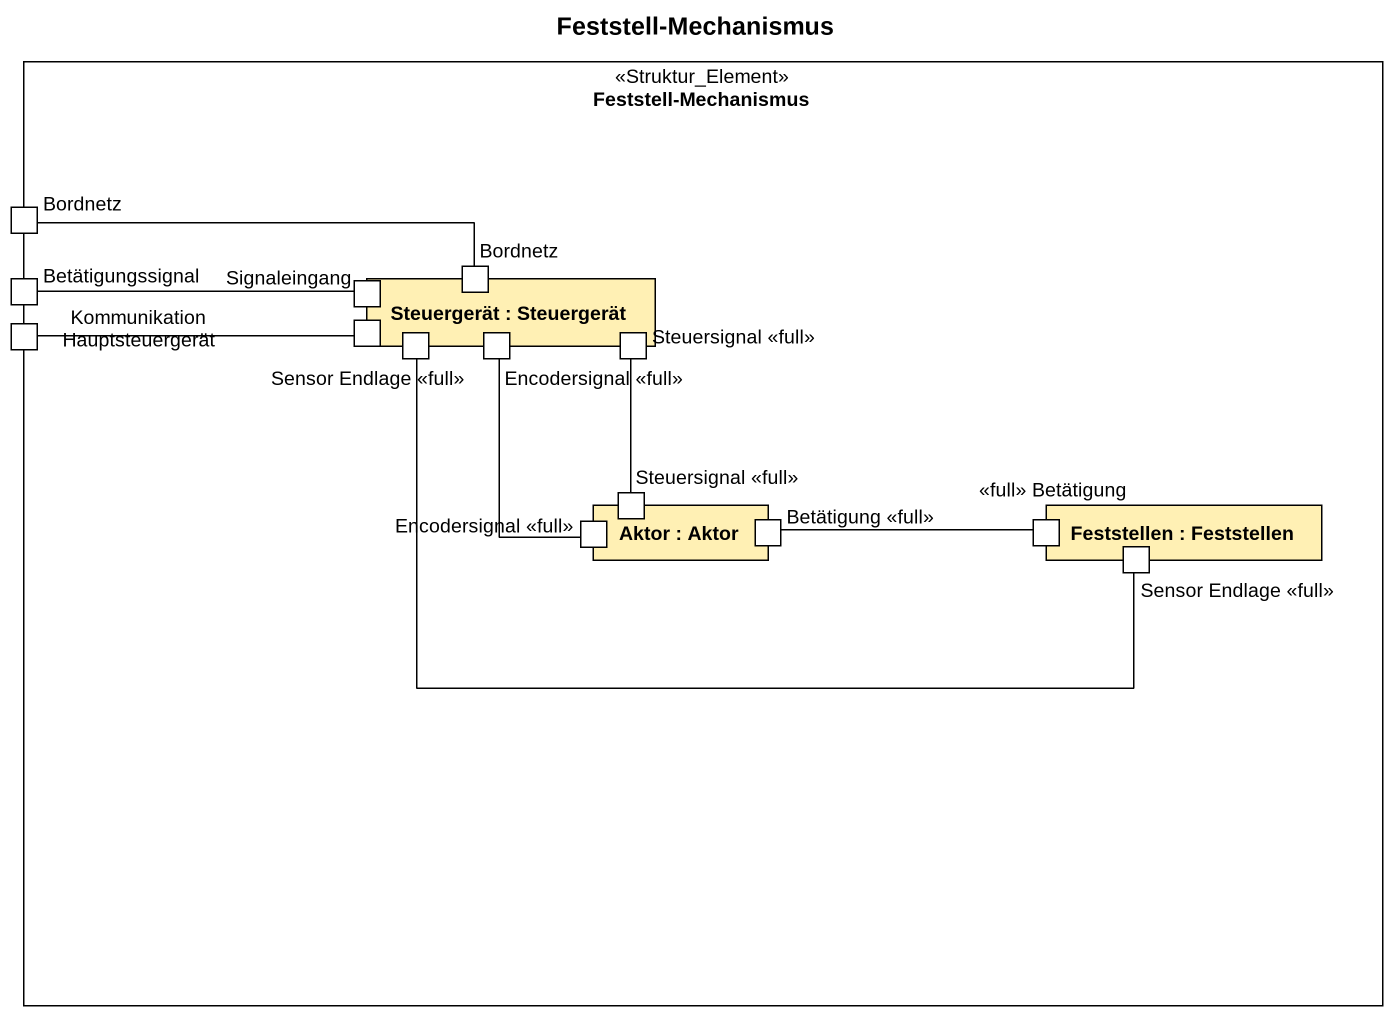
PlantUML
@startuml
title Feststell-Mechanismus
rectangle "Feststell-Mechanismus" as Feststell_Mechanismus <<Struktur_Element>> {
  port Bordnetz
  port Betätigungssignal
  port " " as port1
  rectangle "Steuergerät : Steuergerät" as Steuergerät #FFF0B4 {
    port Signaleingang
    port "Kommunikation Hauptsteuergerät" as Kommunikation
    port "Sensor Endlage <<full>>" as Sensor_Endlage_full
    port "Bordnetz" as Bordnetz_2
    port "Encodersignal <<full>>" as Encodersignal_full
    port "Steuersignal <<full>>" as Steuersignal_full
  }
  rectangle "Aktor : Aktor" as Aktor #FFF0B4 {
    port "Steuersignal <<full>>" as Steuersignal_full_2
    port "Encodersignal <<full>>" as Encodersignal_full_2
    port "Betätigung <<full>>" as Betätigung_full
  }
  rectangle "Feststellen : Feststellen" as Feststellen #FFF0B4 {
    port "<<full>> Betätigung" as full_Betätigung
    port "Sensor Endlage <<full>>" as Sensor_Endlage_full_2
  }
}
Bordnetz -right- Bordnetz_2
Betätigungssignal -right- Signaleingang
Kommunikation -left- port1
Steuersignal_full -- Steuersignal_full_2
Encodersignal_full_2 -up- Encodersignal_full
Betätigung_full -right- full_Betätigung
Sensor_Endlage_full_2 -left- Sensor_Endlage_full
@enduml
